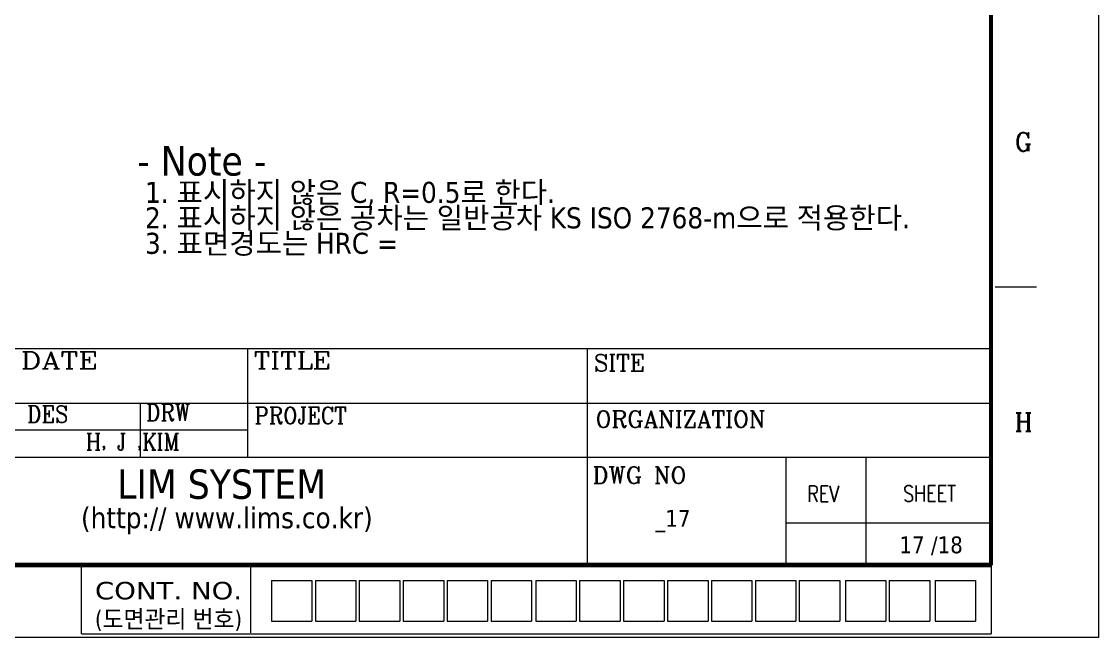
# Model space of a CAD drawing. Header units: millimetres. Extents: x 24 to 1656, y 24 to 1164.
# Drawn here: x 1143 to 1656, y 24 to 317 of the extents above; entities that cross this region are included whole.
import ezdxf
from ezdxf.enums import TextEntityAlignment as Align

# ---------------------------------------------------------------- set-up
doc = ezdxf.new("R2010")
doc.units = ezdxf.units.MM
doc.header["$LTSCALE"] = 4
doc.layers.get('0').update_dxf_attribs({"lineweight": 18})
for name, color, linetype, lineweight in [('SkizziergeometrieWIN-ISO', 7, 'Continuous', 50), ('가는실선_A4', 7, 'Continuous', 5), ('제목(ISO)', 7, 'Continuous', 50)]:
    doc.layers.add(name, color=color, linetype=linetype, lineweight=lineweight)
doc.layers.add('가는실선_A3', color=9, linetype='Continuous', lineweight=5, true_color=0x808080)
doc.styles.add('주 텍스트 (ISO)', font='tahoma.ttf')
doc.styles.add('텍스트 스타일12', font='tahoma.ttf')
doc.styles.add('텍스트 스타일171', font='ROMANC.shx', dxfattribs={"width": 0.9})
doc.styles.add('텍스트 스타일206', font='ROMANC.shx', dxfattribs={"width": 1.11072})
doc.styles.add('텍스트 스타일208', font='ROMANC.shx', dxfattribs={"width": 1.194322})
doc.styles.add('텍스트 스타일233', font='RomanC.shx')
doc.styles.add('텍스트 스타일36', font='ROMANC.shx', dxfattribs={"width": 0.941937})
doc.styles.add('텍스트 스타일46', font='tahoma.ttf', dxfattribs={"width": 0.862937})
doc.styles.add('텍스트 스타일48', font='tahoma.ttf', dxfattribs={"width": 1.258573})
doc.styles.add('텍스트 스타일65', font='romans.shx', dxfattribs={"width": 0.8})

# ---------------------------------------------------------------- blocks, each defined once
blk = doc.blocks.new('경계 A3_경계')
blk.add_line((292.99, 6.43), (292.99, 14.6))
at = {"layer": 'SkizziergeometrieWIN-ISO', "lineweight": 18}
for p, q in [((414, 291), (414, 6)), ((414, 6), (6, 6))]:
    blk.add_line(p, q, dxfattribs=at)
at = {"layer": '가는실선_A3', "color": 7, "lineweight": 60}
for p, q in [((401.22, 14.6), (401.22, 281.16)), ((19.02, 14.6), (401.22, 14.6))]:
    blk.add_line(p, q, dxfattribs=at)
at = {"layer": '가는실선_A3', "color": 7}
for p, q in [((401.71, 47.7), (406.61, 47.7)), ((313.09, 14.6), (313.09, 6.55)), ((401.22, 14.6), (401.22, 6.43)), ((315.58, 12.77), (315.58, 7.95)), ((315.58, 12.77), (320.4, 12.77)), ((320.4, 12.77), (320.4, 7.95)), ((320.81, 12.77), (320.81, 7.95)), ((320.81, 12.77), (325.63, 12.77)), ((325.63, 12.77), (325.63, 7.95)), ((326.03, 12.77), (326.03, 7.95)), ((326.03, 12.77), (330.86, 12.77)), ((330.86, 12.77), (330.86, 7.95)), ((331.26, 12.77), (336.09, 12.77)), ((331.26, 12.77), (331.26, 7.95)), ((336.09, 12.77), (336.09, 7.95)), ((336.49, 12.77), (336.49, 7.95)), ((336.49, 12.77), (341.31, 12.77)), ((341.31, 12.77), (341.31, 7.95)), ((341.72, 12.77), (341.72, 7.95)), ((341.72, 12.77), (346.54, 12.77)), ((346.54, 12.77), (346.54, 7.95)), ((347.03, 12.77), (351.86, 12.77)), ((347.03, 12.77), (347.03, 7.95)), ((351.86, 12.77), (351.86, 7.95)), ((352.26, 12.77), (352.26, 7.95)), ((352.26, 12.77), (357.09, 12.77)), ((357.09, 12.77), (357.09, 7.95)), ((357.49, 12.77), (357.49, 7.95)), ((357.49, 12.77), (362.31, 12.77)), ((362.31, 12.77), (362.31, 7.95)), ((362.72, 12.77), (362.72, 7.95)), ((362.72, 12.77), (367.54, 12.77)), ((367.54, 12.77), (367.54, 7.95)), ((367.94, 12.77), (372.77, 12.77)), ((367.94, 12.77), (367.94, 7.95)), ((372.77, 12.77), (372.77, 7.95)), ((373.17, 12.77), (373.17, 7.95)), ((373.17, 12.77), (378, 12.77)), ((378, 12.77), (378, 7.95)), ((378.4, 12.77), (378.4, 7.95)), ((378.4, 12.77), (383.22, 12.77)), ((383.22, 12.77), (383.22, 7.95)), ((383.88, 12.77), (388.7, 12.77)), ((383.88, 12.77), (383.88, 7.95)), ((388.7, 12.77), (388.7, 7.95)), ((389.1, 12.77), (389.1, 7.95)), ((389.1, 12.77), (393.93, 12.77)), ((393.93, 12.77), (393.93, 7.95)), ((394.55, 12.77), (394.55, 7.95)), ((394.55, 12.77), (399.37, 12.77)), ((399.37, 12.77), (399.37, 7.95)), ((315.58, 7.95), (320.4, 7.95)), ((320.81, 7.95), (325.63, 7.95)), ((326.03, 7.95), (330.86, 7.95)), ((331.26, 7.95), (336.09, 7.95)), ((336.49, 7.95), (341.31, 7.95)), ((341.72, 7.95), (346.54, 7.95)), ((347.03, 7.95), (351.86, 7.95)), ((352.26, 7.95), (357.09, 7.95)), ((357.49, 7.95), (362.31, 7.95)), ((362.72, 7.95), (367.54, 7.95)), ((367.94, 7.95), (372.77, 7.95)), ((373.17, 7.95), (378, 7.95)), ((378.4, 7.95), (383.22, 7.95)), ((383.88, 7.95), (388.7, 7.95)), ((389.1, 7.95), (393.93, 7.95)), ((394.55, 7.95), (399.37, 7.95)), ((292.99, 6.43), (401.22, 6.43))]:
    blk.add_line(p, q, dxfattribs=at)
at = {"layer": '가는실선_A3', "color": 7, "style": '텍스트 스타일36', "width": 0.941937}
for s, p in [('G', (405.08, 64.96)), ('H', (405.08, 31.64))]:
    blk.add_text(s, height=2.2, dxfattribs=at).set_placement(p, align=Align.MIDDLE_CENTER)
at = {"layer": '가는실선_A3', "color": 7}
for s, style, width, p, p2 in [('CONT. NO.', '텍스트 스타일48', 1.258564, (294.58, 10.53), (312.09, 10.53)), ('(도면관리 번호)', '텍스트 스타일46', 0.982376, (294.58, 7.15), (312.09, 7.15))]:
    blk.add_text(s, height=2.084, dxfattribs=dict(at, style=style, width=width)).set_placement(p, p2, align=Align.FIT)
blk = doc.blocks.new('제목 블록 A3_표제란')
at = {"layer": '가는실선_A4', "lineweight": 13}
blk.add_line((269.12, 38.66), (407.77, 38.63), dxfattribs=at)
at = {"layer": '가는실선_A4'}
for p, q in [((319.29, 38.65), (319.29, 25.66)), ((407.76, 13.12), (407.77, 38.63)), ((306.52, 32.15), (306.52, 25.66)), ((25.42, 13.12), (407.76, 13.12))]:
    blk.add_line(p, q, dxfattribs=at)
at = {"layer": '가는실선_A4', "color": 7}
for p, q in [((359.7, 38.64), (359.69, 13.12)), ((269.12, 32.15), (407.77, 32.15)), ((407.76, 25.66), (269.12, 25.66)), ((383.36, 25.66), (383.36, 13.12)), ((383.36, 17.91), (407.76, 17.92))]:
    blk.add_line(p, q, dxfattribs=at)
at = {"layer": '가는실선_A4', "color": 7, "linetype": 'Continuous'}
blk.add_line((392.85, 25.66), (392.85, 13.12), dxfattribs=at)
at = {"layer": '제목(ISO)', "color": 208, "lineweight": 5, "true_color": 0x400040}
blk.add_line((269.12, 28.95), (319.29, 28.95), dxfattribs=at)
at = {"layer": '가는실선_A3', "color": 7, "style": '텍스트 스타일12'}
blk.add_attdef('질량\\P1;_001', (38.45, 15.71), '', height=2, dxfattribs=at)
at = {"layer": '가는실선_A4', "color": 7}
for s, style, width, p, p2 in [('DATE', '텍스트 스타일208', 1.22262, (292.31, 36.23), (301.51, 36.23)), ('TITLE', '텍스트 스타일206', 1.136317, (320.02, 36.23), (329.22, 36.23))]:
    blk.add_text(s, height=2, dxfattribs=dict(at, style=style, width=width)).set_placement(p, p2, align=Align.FIT)
at = {"layer": '가는실선_A4', "color": 7, "style": '텍스트 스타일233'}
for s, p in [('SITE', (360.5, 35.93)), ('ORGANIZATION', (360.7, 29.24)), ('DWG NO', (360.36, 22.57))]:
    blk.add_text(s, height=2, dxfattribs=at).set_placement(p)
at = {"layer": '가는실선_A4', "color": 7}
for s, height, style, width, p in [('DES', 2, '텍스트 스타일171', 0.9, (293.07, 29.82)), ('DRW', 2, '텍스트 스타일171', 0.9, (307.23, 30.03)), ('PROJECT', 2, '텍스트 스타일171', 0.9, (320.13, 29.68)), ('H, J ,KIM', 2, '텍스트 스타일171', 0.9, (300.03, 26.54)), ('REV', 1.911, '텍스트 스타일65', 0.8, (385.9, 20.39)), ('SHEET', 1.911, '텍스트 스타일65', 0.8, (397.3, 20.42))]:
    blk.add_text(s, height=height, dxfattribs=dict(at, style=style, width=width)).set_placement(p)
at = {"layer": '가는실선_A4', "char_height": 2, "style": '주 텍스트 (ISO)'}
for s, insert, attachment_point in [('\\fTahoma|b0|i0;\\H2.0000;_17 ', (369.91, 18.11), 5), ('\\fTahoma|b0|i0;\\H2.0000;17 /18 ', (400.63, 16.28), 2)]:
    blk.add_mtext(s, dxfattribs=dict(at, insert=insert, attachment_point=attachment_point))
at = {"layer": '가는실선_A4', "color": 7, "style": '텍스트 스타일12'}
blk.add_attdef('설명', text='', height=2, dxfattribs=at).set_placement((331.27, 35.73), align=Align.MIDDLE_LEFT)
blk.add_attdef('SCALE_001', (273.43, 32.87), '', height=2, dxfattribs=at)
blk.add_attdef('프로젝트', text='', height=2, dxfattribs=at).set_placement((340.77, 28.27), align=Align.MIDDLE_CENTER)
at = {"layer": '가는실선_A4', "style": '텍스트 스타일12'}
blk.add_attdef('리비전_번호', text='', height=2, dxfattribs=at).set_placement((388.38, 15.27), align=Align.MIDDLE_CENTER)
at = {"layer": '제목(ISO)', "char_height": 3.5, "attachment_point": 1, "style": '주 텍스트 (ISO)'}
for s, insert, line_spacing_factor in [('- Note -\\P{\\H0.71429x; 1. \\fGulim|b0|i0|c129|p50;표시하지 않은 \\fTahoma|b0|i0|c129|p34;C, R=0.5\\fGulim|b0|i0|c129|p50;로 한다\\fTahoma|b0|i0|c129|p34;.\\H1.54068x; \\H0.64906x;\\P 2. \\fGulim|b0|i0|c129|p50;표시하지 않은 공차는 일반공차 \\fTahoma|b0|i0|c129|p34;KS ISO 2768-m\\fGulim|b0|i0|c129|p50;으로 적용한다\\fTahoma|b0|i0|c129|p34;.\\H1.32612x; \\H0.75408x;\\P 3. \\fGulim|b0|i0|c129|p50;표면경도는 \\fTahoma|b0|i0|c129|p34;HRC = \\H1.31974x; }', (306.15, 62.72), 0.727683), ('{\\H1x;    LIM SYSTEM\\H0.71429x;  \\P (http:// www.lims.co.kr)\\H1.44773x; }', (298.53, 24.26), 0.771785)]:
    blk.add_mtext(s, dxfattribs=dict(at, insert=insert, line_spacing_factor=line_spacing_factor))
at = {"layer": '제목(ISO)', "style": '텍스트 스타일12'}
for tag, p in [('관리자', (373.93, 36.39)), ('공급업자', (383.08, 28.64))]:
    blk.add_attdef(tag, text='', height=2, dxfattribs=at).set_placement(p, align=Align.TOP_LEFT)

msp = doc.modelspace()

# ---------------------------------------------------------------- block references
at = {"xscale": 4, "yscale": 4, "zscale": 4}
for name, p in [('경계 A3_경계', (0, 0)), ('제목 블록 A3_표제란', (-26.19, 6.95))]:
    msp.add_blockref(name, p, dxfattribs=at)

doc.saveas('drawing.dxf')
